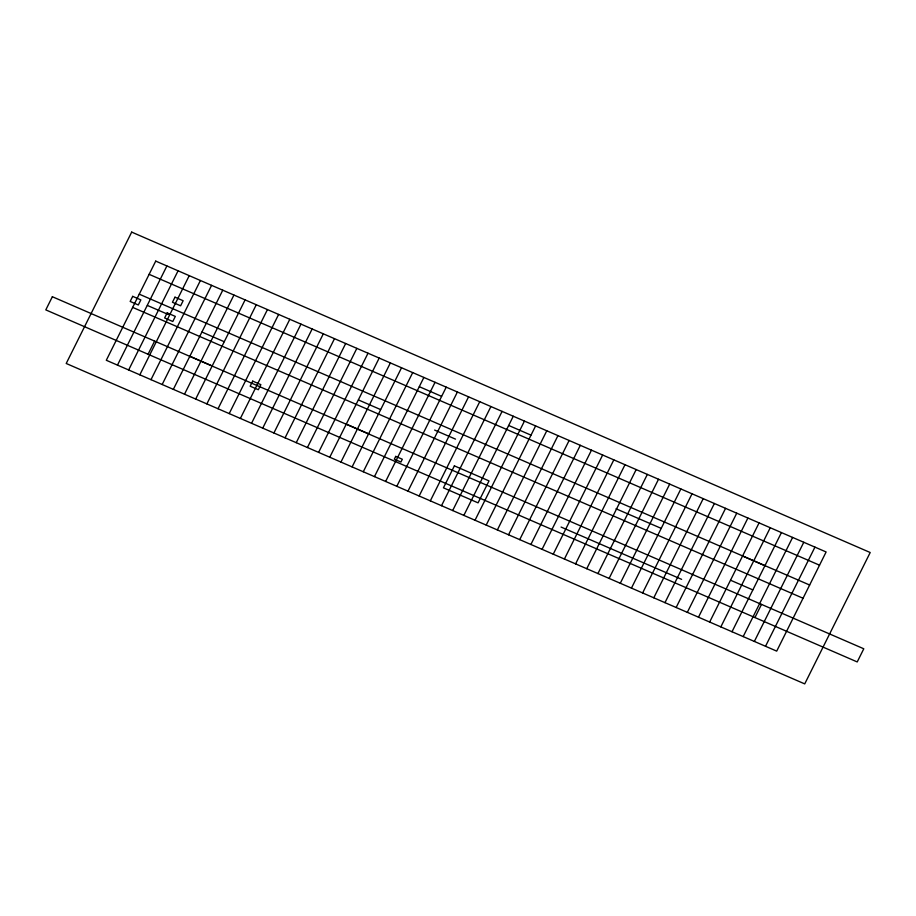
<?xml version="1.0" encoding="UTF-8"?>
<svg xmlns="http://www.w3.org/2000/svg" width="916" height="916" viewBox="0 0 916 916"><rect width="100%" height="100%" fill="white"/><g stroke="black" fill="none" stroke-linecap="round" stroke-linejoin="round"><path stroke-width="1.37" d="M117.477 365.118L166.895 265.961M128.652 369.961L178.07 270.804M148.083 354.263L154.632 341.107M139.827 374.816L189.234 275.647M150.991 379.659L200.409 280.502M162.166 384.502L211.585 285.345M173.342 389.357L222.76 290.189M184.517 394.201L233.935 295.044M195.692 399.055L245.11 299.887M206.867 403.899L256.274 304.742M218.031 408.742L267.449 309.585M229.206 413.597L278.624 314.428M240.381 418.44L289.8 319.283M251.556 423.284L300.975 324.127M262.732 428.138L312.15 328.981M273.907 432.982L323.314 333.825M285.071 437.837L334.489 338.668M296.246 442.68L345.664 343.523M307.421 447.523L356.839 348.366M318.596 452.378L368.014 353.21M329.771 457.221L379.19 358.064M340.947 462.076L390.365 362.908M352.11 466.92L401.529 367.763M363.286 471.763L412.704 372.606M374.461 476.618L423.879 377.449M385.636 481.461L435.054 382.304M396.811 486.304L446.229 387.147M407.986 491.159L457.405 391.991M419.15 496.003L468.568 396.846M430.325 500.857L479.744 401.689M441.501 505.701L490.919 406.544M452.676 510.544L502.094 411.387M463.851 515.399L513.269 416.23M475.026 520.242L524.444 421.085M486.201 525.086L535.608 425.929M497.365 529.94L546.783 430.783M508.54 534.784L557.959 435.627M519.716 539.639L569.134 440.47M530.891 544.482L580.309 445.325M542.066 549.325L591.484 450.168M553.241 554.18L602.648 455.012M564.405 559.023L613.823 459.866M575.58 563.878L624.998 464.71M586.755 568.721L636.173 469.565M597.93 573.565L647.349 474.408M609.106 578.42L658.524 479.251M620.281 583.263L669.688 484.106M631.445 588.106L680.863 488.949M642.62 592.961L692.038 493.793M653.795 597.805L703.213 498.647M664.97 602.659L714.388 503.491M676.145 607.503L725.564 508.346M687.321 612.346L736.739 513.189M698.484 617.201L747.903 518.032M709.66 622.044L759.078 522.887M720.835 626.888L770.253 527.731M732.01 631.742L781.428 532.585M743.185 636.586L792.603 537.429M754.944 617.556L761.505 604.4M754.36 641.44L803.779 542.272M765.524 646.284L814.942 547.127M419.368 386.712L441.546 396.33M508.758 425.493L530.925 435.111M149.125 274.331L819.534 565.195M139.243 294.162L809.652 585.026M742.67 556.035L764.837 565.653M147.396 305.452L168.281 314.509M434.631 430.073L455.515 439.13M616.067 508.792L661.157 528.349M202.001 332.061L224.168 341.679M358.431 399.937L380.598 409.555M132.66 307.387L803.057 598.251M730.602 580.252L752.769 589.87M189.933 356.29L212.1 365.908M346.363 424.154L368.53 433.772M561.073 527.055L681.63 579.359M52.361 296.727L45.8 309.883L857.227 661.936L863.788 648.78L52.361 296.727M131.686 232.103L66.215 363.48L804.729 683.897L870.2 552.52L131.686 232.103M132.694 296.349L130.164 301.433L138.316 304.971L140.846 299.887L132.694 296.349M155.72 261.106L106.302 360.274L776.699 651.127L826.118 551.97L155.72 261.106M167.17 312.871L164.64 317.955L172.792 321.493L175.322 316.409L167.17 312.871M174.99 297.185L172.46 302.269L180.612 305.807L183.143 300.723L174.99 297.185M252.701 381.113L250.171 386.197L258.335 389.735L260.865 384.651L252.701 381.113M395.712 456.386L394.315 459.191L400.922 462.053L402.319 459.248L395.712 456.386M454.382 465.866L443.436 487.827L478.072 502.85L489.018 480.889L454.382 465.866"/></g></svg>
